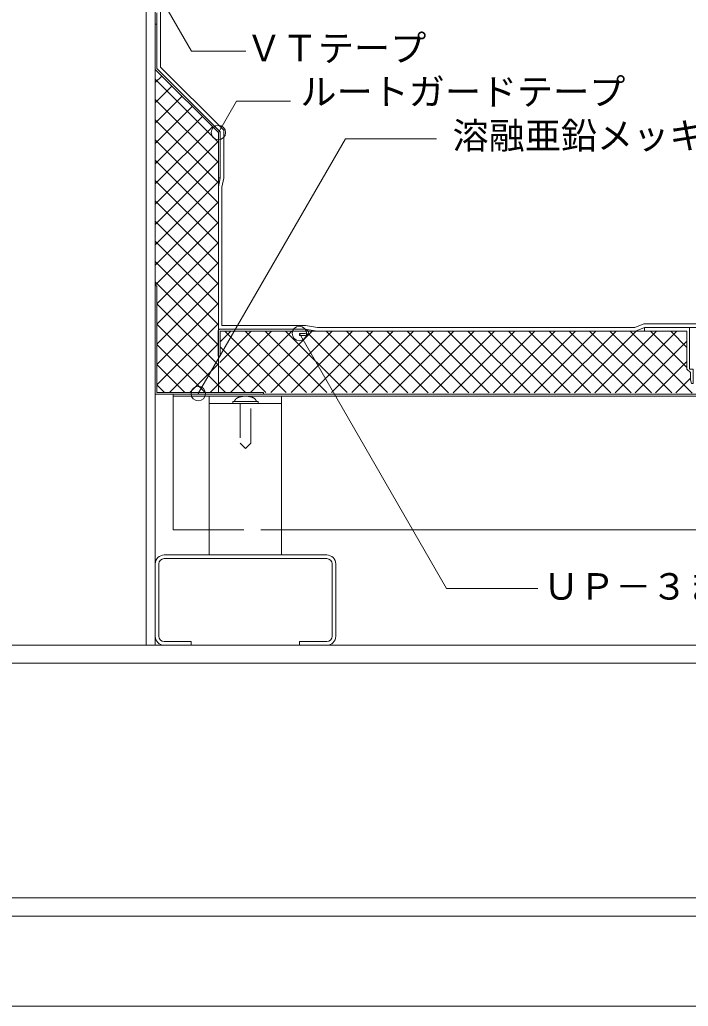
# Model space of a CAD drawing. Units: millimetres, scale not verified. Extents: x -1380 to 1380, y -955 to 955.
# Drawn here: x -75 to 295, y -660 to -113 of the extents above; entities that cross this region are included whole.
import ezdxf
from ezdxf.enums import TextEntityAlignment as Align

# ---------------------------------------------------------------- set-up
doc = ezdxf.new("R2010")
doc.units = ezdxf.units.MM
doc.header["$LTSCALE"] = 3
doc.linetypes.add('USER1', pattern=[9.525, 6.35, -3.175])
for name, color, linetype, lineweight in [('0-0_0', 7, 'Continuous', 18), ('0-1_BOUSUI', 1, 'Continuous', 18), ('0-2_MOJI', 7, 'Continuous', 18), ('0-3_HATCH', 9, 'Continuous', 18), ('0-4_KANAMONO', 5, 'Continuous', 18), ('0-6_TEKKOTU', 7, 'USER1', 18), ('0-7_dannnetu', 6, 'Continuous', 18), ('0-B_doubuti', 5, 'Continuous', 18), ('0-C_dekki', 3, 'USER1', 18), ('0-D_zatu', 6, 'Continuous', 18)]:
    doc.layers.add(name, color=color, linetype=linetype, lineweight=lineweight)
doc.styles.add('ＭＳ ゴシック', font='')
doc.styles.get('ＭＳ ゴシック').set_extended_font_data('MS Gothic')

msp = doc.modelspace()

# ---------------------------------------------------------------- linework, layer by layer
at = {"layer": '0-0_0'}
msp.add_lwpolyline([(-899.883, -659.69), (900.117, -659.69), (900.117, 540.31), (-899.883, 540.31)], close=True, dxfattribs=at)
at = {"layer": '0-1_BOUSUI'}
for p, q in [((-0.027, -115.69), (0.973, -115.69)), ((35.973, -200.69), (34.973, -200.69))]:
    msp.add_line(p, q, dxfattribs=at)
for points in [[(2.973, -107.994), (2.973, -139.448), (37.973, -174.448), (37.973, -200.888), (36.973, -205.888), (36.973, -282.59), (83.287, -282.59), (89.912, -283.69), (265.587, -283.69), (270.587, -281.69), (331.358, -281.69), (336.358, -283.69), (715.587, -283.69), (720.587, -281.69), (781.358, -281.69), (786.358, -283.69), (900.117, -283.69)], [(0.973, -109.397), (0.973, -140.276), (35.973, -175.276), (35.973, -200.69), (34.973, -205.69), (34.973, -284.59), (83.123, -284.59), (89.747, -285.69), (265.973, -285.69), (270.973, -283.69), (330.973, -283.69), (335.973, -285.69), (715.973, -285.69), (720.973, -283.69), (780.973, -283.69), (785.973, -285.69), (900.117, -285.69)], [(-0.027, -115.69), (-0.027, -140.69), (34.973, -175.69), (34.973, -200.69)], [(0.973, -115.69), (0.973, -140.276), (35.973, -175.276), (35.973, -200.69)]]:
    msp.add_lwpolyline(points, dxfattribs=at)
at = {"layer": '0-2_MOJI'}
for p, q in [((0.17, -96.008), (20.17, -130.65)), ((20.17, -130.65), (50.17, -130.65)), ((34.973, -175.69), (44.973, -158.37)), ((44.973, -158.37), (74.973, -158.37))]:
    msp.add_line(p, q, dxfattribs=at)
for points in [[(155.831, -179.105), (105.393, -179.105), (23.868, -320.311)], [(211.836, -428.196), (161.397, -428.196), (79.873, -286.99)]]:
    msp.add_lwpolyline(points, dxfattribs=at)
for centre in [(34.973, -175.69), (79.873, -286.99), (79.873, -286.99), (23.868, -320.311), (23.868, -320.311)]:
    msp.add_circle(centre, 4, dxfattribs=at)
at = {"layer": '0-3_HATCH'}
for p, q in [((-0.027, -148.053), (3.654, -144.371)), ((34.973, -181.112), (-0.027, -146.112)), ((-0.027, -159.278), (9.266, -149.984)), ((-0.027, -170.503), (14.879, -155.597)), ((34.973, -192.337), (-0.027, -157.337)), ((-0.027, -181.729), (20.492, -161.209)), ((-0.027, -192.954), (26.104, -166.822)), ((34.973, -203.563), (-0.027, -168.563)), ((-0.027, -204.179), (31.717, -172.435)), ((34.973, -214.788), (-0.027, -179.788)), ((-0.027, -215.404), (34.973, -180.404)), ((34.973, -226.013), (-0.027, -191.013)), ((-0.027, -226.63), (34.973, -191.63)), ((34.973, -237.239), (-0.027, -202.239)), ((-0.027, -237.855), (34.973, -202.855)), ((34.973, -248.464), (-0.027, -213.464)), ((-0.027, -249.08), (34.973, -214.08)), ((34.973, -259.689), (-0.027, -224.689)), ((-0.027, -260.306), (34.973, -225.306)), ((34.973, -270.914), (-0.027, -235.914)), ((0.973, -270.531), (34.973, -236.531)), ((34.973, -282.14), (-0.027, -247.14)), ((0.973, -281.756), (34.973, -247.756)), ((34.873, -293.265), (-0.027, -258.365)), ((0.973, -292.982), (34.973, -258.982)), ((0.973, -304.207), (34.973, -270.207)), ((34.973, -304.59), (0.973, -270.59)), ((0.973, -315.432), (34.973, -281.432)), ((34.973, -315.816), (0.973, -281.816)), ((35.212, -314.868), (64.391, -285.69)), ((35.8, -303.055), (53.165, -285.69)), ((35.973, -291.658), (41.94, -285.69)), ((72.538, -319.705), (38.523, -285.69)), ((41.616, -319.69), (75.616, -285.69)), ((83.777, -319.719), (49.748, -285.69)), ((52.841, -319.69), (86.841, -285.69)), ((95.015, -319.732), (60.974, -285.69)), ((64.062, -319.695), (98.067, -285.69)), ((106.254, -319.745), (72.199, -285.69)), ((75.274, -319.709), (109.292, -285.69)), ((117.493, -319.759), (84.741, -287.007)), ((86.486, -319.722), (120.517, -285.69)), ((128.731, -319.772), (94.65, -285.69)), ((97.698, -319.735), (131.743, -285.69)), ((139.97, -319.786), (105.875, -285.69)), ((108.91, -319.749), (142.968, -285.69)), ((151.209, -319.799), (117.1, -285.69)), ((120.122, -319.762), (154.193, -285.69)), ((162.448, -319.812), (128.326, -285.69)), ((131.334, -319.775), (165.418, -285.69)), ((173.686, -319.826), (139.551, -285.69)), ((142.546, -319.789), (176.644, -285.69)), ((184.925, -319.839), (150.776, -285.69)), ((153.758, -319.802), (187.869, -285.69)), ((196.164, -319.852), (162.002, -285.69)), ((164.969, -319.815), (199.094, -285.69)), ((207.402, -319.866), (173.227, -285.69)), ((176.181, -319.829), (210.32, -285.69)), ((218.641, -319.879), (184.452, -285.69)), ((187.393, -319.842), (221.545, -285.69)), ((229.88, -319.893), (195.678, -285.69)), ((198.605, -319.855), (232.77, -285.69)), ((241.118, -319.906), (206.903, -285.69)), ((209.817, -319.869), (243.996, -285.69)), ((252.357, -319.919), (218.128, -285.69)), ((221.029, -319.882), (255.221, -285.69)), ((263.596, -319.933), (229.353, -285.69)), ((232.241, -319.895), (266.446, -285.69)), ((274.835, -319.946), (240.579, -285.69)), ((243.453, -319.909), (277.672, -285.69)), ((286.073, -319.959), (251.804, -285.69)), ((254.665, -319.922), (288.897, -285.69)), ((297.312, -319.973), (263.029, -285.69)), ((294.473, -305.908), (274.255, -285.69)), ((294.473, -294.683), (285.48, -285.69)), ((27.622, -319.69), (0.973, -293.041)), ((7.94, -319.69), (34.873, -292.758)), ((61.299, -319.692), (35.973, -294.365)), ((265.877, -319.935), (294.473, -291.34)), ((16.396, -319.69), (0.973, -304.266)), ((19.165, -319.69), (34.973, -303.883)), ((50.072, -319.69), (35.688, -305.306)), ((277.089, -319.949), (294.473, -302.565)), ((5.171, -319.69), (0.973, -315.492)), ((30.391, -319.69), (34.973, -315.108)), ((38.847, -319.69), (35.156, -315.999)), ((288.301, -319.962), (296.473, -311.791))]:
    msp.add_line(p, q, dxfattribs=at)
at = {"layer": '0-4_KANAMONO'}
for p, q in [((-5.027, -459.69), (-5.027, -30.69)), ((-0.027, -459.69), (-0.027, -30.69)), ((83.123, -284.59), (35.873, -284.59))]:
    msp.add_line(p, q, dxfattribs=at)
msp.add_lwpolyline([(0.973, -260.69), (0.973, -319.69), (59.973, -319.69), (59.973, -320.69), (-0.027, -320.69), (-0.027, -260.69)], close=True, dxfattribs=at)
for points in [[(34.873, -285.59), (34.873, -299.59), (35.973, -299.59), (35.973, -285.69), (83.123, -285.69)], [(83.123, -286.99), (79.873, -286.99), (79.873, -288.09), (83.123, -288.09)]]:
    msp.add_lwpolyline(points, dxfattribs=at)
for centre, radius, start, end in [((35.873, -285.59), 1, 90, 180), ((83.123, -286.34), 1.75, 270, 90), ((83.123, -286.34), 0.65, 270, 90)]:
    msp.add_arc(centre, radius, start, end, dxfattribs=at)
at = {"layer": '0-6_TEKKOTU', "linetype": 'Continuous'}
for p, q in [((-899.883, -459.69), (900.117, -459.69)), ((-899.883, -469.69), (900.117, -469.69)), ((-899.883, -599.69), (900.117, -599.69)), ((-899.883, -609.69), (900.117, -609.69))]:
    msp.add_line(p, q, dxfattribs=at)
at = {"layer": '0-7_dannnetu'}
for p, q in [((-0.027, -140.69), (34.973, -175.69)), ((34.973, -175.69), (34.973, -319.69)), ((294.473, -285.69), (35.973, -285.69))]:
    msp.add_line(p, q, dxfattribs=at)
at = {"layer": '0-B_doubuti'}
for p, q in [((4.973, -409.69), (94.973, -409.69)), ((-0.027, -454.69), (-0.027, -414.69)), ((1.973, -414.69), (1.973, -454.69)), ((94.973, -411.69), (4.973, -411.69)), ((97.973, -454.69), (97.973, -414.69)), ((99.973, -414.69), (99.973, -454.69)), ((19.973, -459.69), (4.973, -459.69))]:
    msp.add_line(p, q, dxfattribs=at)
for points in [[(4.973, -457.69), (19.973, -457.69), (19.973, -459.69)], [(94.973, -459.69), (79.973, -459.69), (79.973, -457.69), (94.973, -457.69)]]:
    msp.add_lwpolyline(points, dxfattribs=at)
for centre, radius, start, end in [((4.973, -414.69), 5, 90, 180), ((94.973, -414.69), 5, 0, 90), ((4.973, -414.69), 3, 90, 180), ((94.973, -414.69), 3, 0, 90), ((4.973, -454.69), 5, 180, 270), ((4.973, -454.69), 3, 180, 270), ((94.973, -454.69), 5, 270, 0), ((94.973, -454.69), 3, 270, 0)]:
    msp.add_arc(centre, radius, start, end, dxfattribs=at)
at = {"layer": '0-C_dekki', "linetype": 'Continuous'}
for p, q in [((9.973, -395.69), (9.973, -320.69)), ((900.117, -320.69), (9.973, -320.69)), ((900.117, -321.69), (9.973, -321.69)), ((29.973, -409.69), (29.973, -321.69)), ((69.973, -409.69), (69.973, -321.69)), ((29.973, -325.69), (69.973, -325.69)), ((29.973, -395.69), (9.973, -395.69)), ((900.117, -395.69), (69.973, -395.69))]:
    msp.add_line(p, q, dxfattribs=at)
at = {"layer": '0-C_dekki'}
msp.add_line((29.973, -395.69), (69.973, -395.69), dxfattribs=at)
msp.add_lwpolyline([(42.973, -325.69), (56.973, -325.69), (56.973, -324.69), (42.973, -324.69)], close=True, dxfattribs=at)
msp.add_lwpolyline([(46.973, -325.69), (46.973, -347.69), (49.973, -350.69), (52.973, -347.69), (52.973, -325.69)], dxfattribs=at)
for centre, radius, start, end in [((48.225, -327.343), 5.397, 103.41361, 129.70709), ((50.044, -333.608), 11.918, 90.34476, 104.93646), ((49.901, -333.608), 11.918, 75.06354, 89.65524), ((51.72, -327.343), 5.397, 50.29291, 76.58639), ((45.907, -324.762), 1.935, 125.7312, 177.88555), ((54.038, -324.762), 1.935, 2.11445, 54.2688)]:
    msp.add_arc(centre, radius, start, end, dxfattribs=at)
at = {"layer": '0-D_zatu'}
msp.add_lwpolyline([(297.973, -306.69), (295.973, -306.69), (295.973, -283.69), (270.973, -283.69), (270.973, -285.69), (294.473, -285.69), (294.473, -306.69), (296.473, -308.69), (296.473, -312.69), (296.973, -314.69), (297.973, -314.69)], close=True, dxfattribs=at)

# ---------------------------------------------------------------- texts
at = {"layer": '0-2_MOJI', "style": 'ＭＳ ゴシック'}
for s, p in [('ＶＴテープ', (50.17, -140.65)), ('ルートガードテープ', (80.415, -164.804)), ('溶融亜鉛メッキ鋼板(t=1.0)', (164.691, -189.105)), ('ＵＰ－３またはＵＰ－６', (214.807, -438.836))]:
    msp.add_text(s, height=14.66, dxfattribs=at).set_placement(p, align=Align.BOTTOM_LEFT)

doc.saveas('drawing.dxf')
